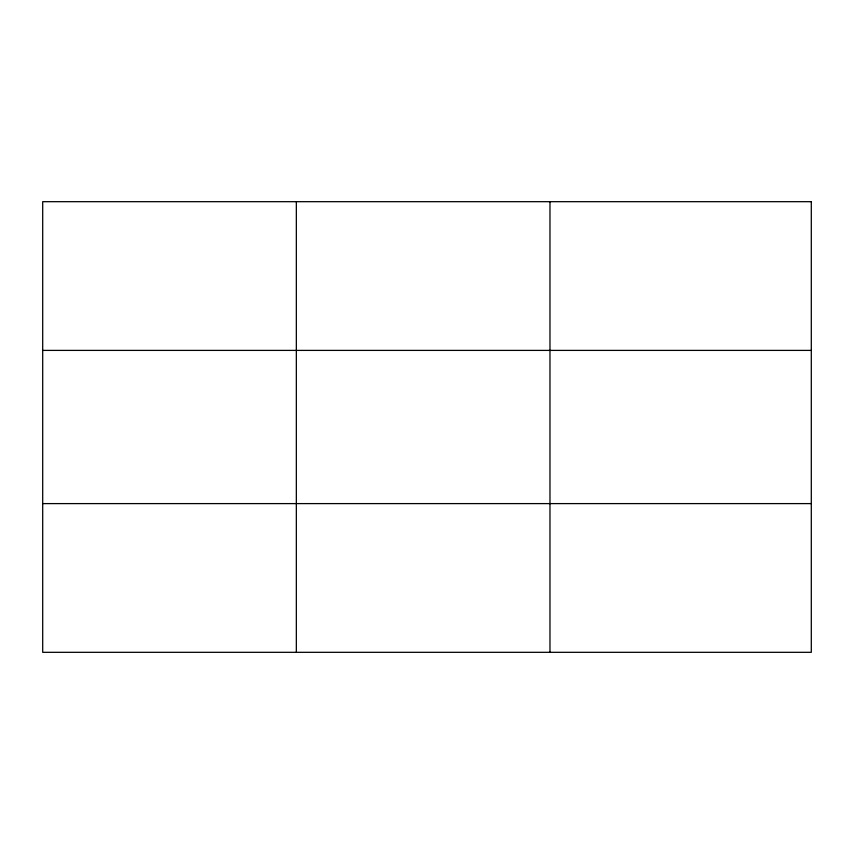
<?xml version="1.0" encoding="UTF-8"?>
<svg xmlns="http://www.w3.org/2000/svg" width="854" height="854" viewBox="0 0 854 854"><rect width="100%" height="100%" fill="white"/><g stroke="black" fill="none" stroke-linecap="round" stroke-linejoin="round"><path stroke-width="1.28" d="M296.338 201.683L296.338 652.317M549.976 201.683L549.976 652.317M42.7 350.396L811.3 350.396M42.7 503.604L811.3 503.604M811.3 201.683L811.3 652.317L42.7 652.317L42.7 201.683L811.3 201.683"/></g></svg>
